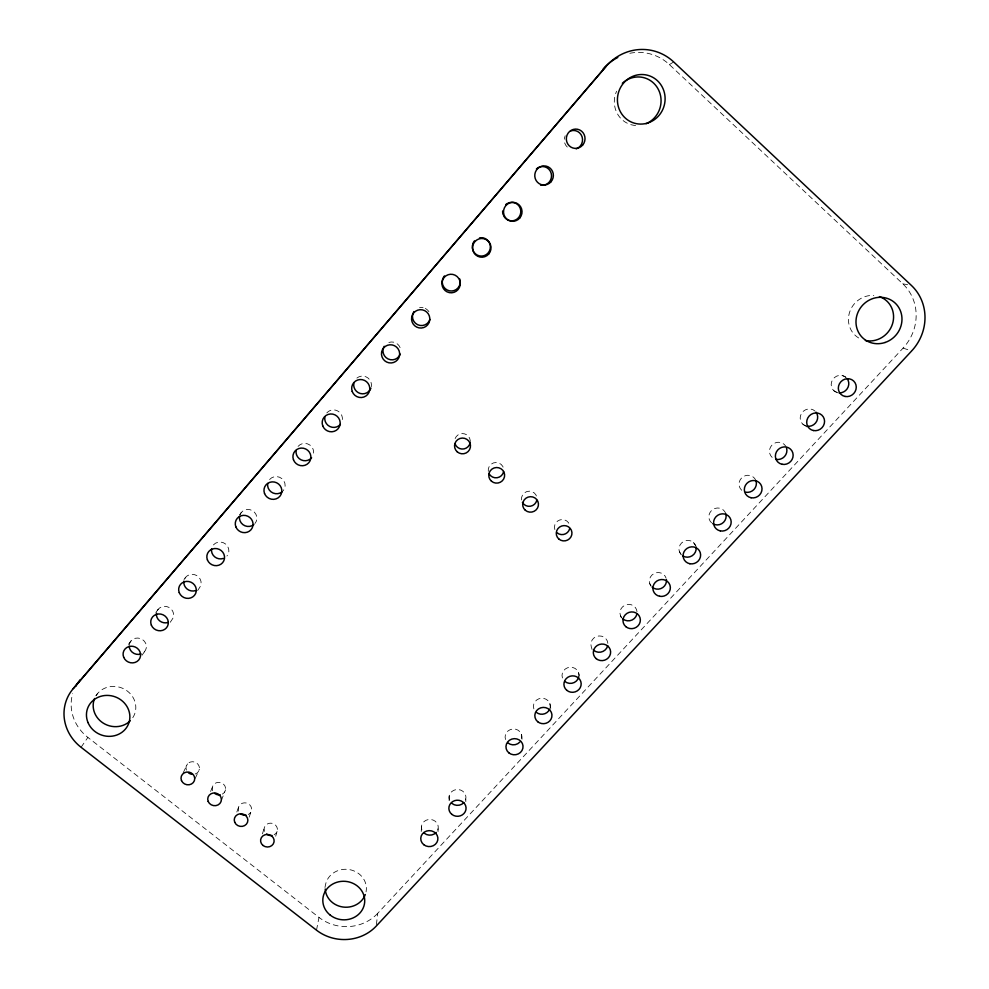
<?xml version="1.0" encoding="UTF-8"?>
<svg xmlns="http://www.w3.org/2000/svg" width="989" height="989" viewBox="0 0 989 989"><rect width="100%" height="100%" fill="white"/><g stroke="black" fill="none" stroke-linecap="round" stroke-linejoin="round"><path stroke-width="0.74" stroke-dasharray="4.95 3.71" d="M449.105 800.583L449.179 795.96M438.04 831.613L438.127 828.782M421.227 831.489L421.561 825.84M376.401 924.653L377.687 913.366L903.081 348.103A46.668 43.998 -49.4 0 0 902.772 283.794L669.417 64.619A48.733 46.619 -75.5 0 0 629.511 53.344M316.505 930.179L318.99 917.409L87.873 737.411A43.677 40.549 20 0 1 72.679 693.672M324.973 887.492L325.505 884.772A20.608 18.976 4.1 0 1 349.389 869.603A20.608 18.976 4.1 0 1 366.054 891.843M275.696 836.212L277.328 830.513M262.431 833.875L264.174 828.201M249.191 817.137L251.527 810.226M236.828 812.031L238.324 807.902M221.313 800.534L225.554 789.803M210.595 791.46L212.276 787.454M195.253 778.331L199.382 769.232M183.138 772.928L187.465 763.916M197.615 590.594L199.234 588.158A8.74 8.283 23 0 0 196.65 575.511A8.74 8.283 23 0 0 184.263 579.715M170.232 622.279L171.765 620.029A8.703 8.209 22.3 0 0 169.131 607.493A8.703 8.209 22.3 0 0 156.818 611.672M81.073 747.288L87.873 737.411M239.734 514.762L241.378 512.389M142.045 655.225L144.542 651.615M184.003 579.579L185.709 577.205M96.032 695.675L97.701 693.388M155.854 612.463L158.252 609.187M128.434 644.395L131.043 640.872M669.417 64.619L673.657 61.924M902.772 283.794L909.967 285.178M903.081 348.103L911.635 350.971M842.146 375.474L845.83 377.168M833.851 390.742L839.834 393.807M802.87 424.219L807.234 427.087M693.45 542.466L697.851 548.907M679.344 551.541L681.409 554.854M649.724 583.572L650.91 585.97M620.375 615.319L621.376 617.902M592.102 649.55L591.286 646.781A8.53 8.147 -14.1 0 1 598.963 635.964A8.53 8.147 -14.1 0 1 607.691 645.656M578.553 672.668L579.282 675.586M549.884 703.624L551.318 711.561M521.463 734.308L522.439 742.69M465.794 798.927L465.831 801.634M377.687 913.366A41.859 38.546 4.1 0 1 318.99 917.409M858.65 337.954A23.328 22.005 -49.4 0 1 849.811 311.609A23.328 22.005 -49.4 0 1 873.806 295.464M635.606 125.492A24.366 23.303 -75.5 0 1 616.604 91.223M186.439 770.122A6.775 6.293 14.3 0 1 190.271 762.074A6.775 6.293 14.3 0 1 199.012 765.968A6.775 6.293 14.3 0 1 195.167 774.016M212.647 790.693A6.738 6.255 12.5 0 1 216.146 782.831A6.738 6.255 12.5 0 1 224.862 785.896A6.738 6.255 12.5 0 1 222.364 794.105M238.67 811.116A6.713 6.218 10.7 0 1 242.194 803.303A6.713 6.218 10.7 0 1 250.872 806.344A6.713 6.218 10.7 0 1 248.338 814.503M264.52 831.39A6.676 6.181 8.9 0 1 268.056 823.627A6.676 6.181 8.9 0 1 276.685 826.656A6.676 6.181 8.9 0 1 274.138 834.765M421.883 829.895A8.431 7.85 0.2 0 1 430.697 819.485A8.431 7.85 0.2 0 1 437.076 831.341M449.488 800.052A8.468 7.924 -1.4 0 1 458.377 789.543A8.468 7.924 -1.4 0 1 464.731 801.51M455.138 438.547A7.825 7.739 1 0 1 464.607 433.874A7.825 7.739 1 0 1 470.134 442.8M488.294 471.382A7.788 7.665 -8.5 0 1 496.169 462.493A7.788 7.665 -8.5 0 1 503.624 471.642M521.574 499.964A7.764 7.591 -13.5 0 1 529.436 491.162A7.764 7.591 -13.5 0 1 536.817 500.211M554.841 529.548A7.727 7.516 -16.4 0 1 559.762 519.967A7.727 7.516 -16.4 0 1 569.491 524.64M129.287 644.692A8.678 8.122 21.8 0 1 142.527 639.599A8.678 8.122 21.8 0 1 142.292 653.42M213.414 544.939A8.765 8.369 23.7 0 1 225.665 544.098A8.765 8.369 23.7 0 1 226.951 556.003M239.894 514.935A8.802 8.456 24.8 0 1 252.418 510.658A8.802 8.456 24.8 0 1 254.915 523.552M269.589 479.529A8.839 8.542 26.2 0 1 281.952 478.676A8.839 8.542 26.2 0 1 283.138 490.816M298.06 446.373A8.864 8.629 28.1 0 1 309.878 445.05A8.864 8.629 28.1 0 1 312.487 456.559M326.79 412.908A8.901 8.703 31.2 0 1 342.305 420.35M356.881 378.07A8.938 8.79 36.4 0 1 371.332 386.662M388.875 342.466A8.975 8.876 46.4 0 1 400.285 348.029M419.559 307.727A9.037 8.95 63.6 0 1 423.082 307.727M425.307 308.481A9.037 8.95 63.6 0 1 429.424 312.598M567.266 147.04A9.482 9.148 -79.6 0 1 565.214 135.74M836.397 392.324A9.037 8.567 -44.7 0 1 832.701 379.566A9.037 8.567 -44.7 0 1 846.127 377.477M805.405 425.789A8.963 8.518 -41.8 0 1 801.671 413.155A8.963 8.518 -41.8 0 1 815.035 411.078M772.162 457.4A8.889 8.481 -38.4 0 1 773.645 443.715A8.889 8.481 -38.4 0 1 786.564 448.091M741.738 490.272A8.814 8.431 -34.7 0 1 743.159 476.723A8.814 8.431 -34.7 0 1 756.041 481.05M711.598 522.86A8.74 8.382 -30.6 0 1 712.945 509.434A8.74 8.382 -30.6 0 1 725.79 513.711M680.716 554.1A8.678 8.32 -26.3 0 1 683.646 541.465A8.678 8.32 -26.3 0 1 695.811 546.076M651.108 586.106A8.629 8.271 -22 0 1 653.964 573.583A8.629 8.271 -22 0 1 666.104 578.145M621.76 617.828A8.58 8.209 -17.9 0 1 626.643 604.625A8.58 8.209 -17.9 0 1 636.854 614.194M562.444 677.972A8.481 8.073 -10.8 0 1 570.047 667.241A8.481 8.073 -10.8 0 1 578.788 676.847M533.862 708.878A8.444 8.011 -7.9 0 1 541.391 698.246A8.444 8.011 -7.9 0 1 550.131 707.765M505.54 739.525A8.406 7.937 -5.4 0 1 512.982 728.992A8.406 7.937 -5.4 0 1 521.735 738.412M95.945 695.786A21.498 19.953 20 0 1 125.739 689.951A21.498 19.953 20 0 1 132.155 718.607"/><path stroke-width="1.48" d="M73.273 688.591L605.948 66.523A49.722 47.546 -75.3 0 1 673.657 61.924L911.413 285.45A47.583 44.826 -49.2 0 1 911.635 350.971L376.253 926.063A42.614 39.164 4.1 0 1 316.505 930.179L81.073 747.288A44.493 41.229 19.8 0 1 73.273 688.591L605.948 66.523M75.72 686.304A43.677 40.549 20 0 1 80.27 679.703M603.055 69.131A48.733 46.619 -75.5 0 1 617.804 57.461M879.431 296.601A23.328 22.005 -49.4 0 1 892.461 324.021A23.328 22.005 -49.4 0 1 865.387 340.55M622.328 83.286A24.366 23.303 -75.5 0 1 657.71 88.256A24.366 23.303 -75.5 0 1 646.101 123.736M191.693 774.251A6.775 6.293 14.3 0 1 188.503 772.829M220.213 794.81A6.738 6.255 12.5 0 1 214.687 793.376M246.187 815.208A6.713 6.218 10.7 0 1 240.698 813.786M271.987 835.458A6.676 6.181 8.9 0 1 266.523 834.048M436.223 832.441A8.431 7.85 0.2 0 1 424.343 833.257M463.878 802.623A8.468 7.924 -1.4 0 1 451.936 803.439M470.134 442.8A7.825 7.739 1 0 1 455.051 443.826M503.624 471.642A7.788 7.665 -8.5 0 1 489.159 473.867M536.817 500.211A7.764 7.591 -13.5 0 1 522.415 502.437M569.713 528.522A7.727 7.516 -16.4 0 1 557.017 532.774M140.97 653.989A8.678 8.122 21.8 0 1 129.2 646.101M168.167 622.427A8.703 8.209 22.3 0 1 156.472 613.044M195.612 590.581A8.74 8.283 23 0 1 183.905 581.099M223.304 558.451A8.765 8.369 23.7 0 1 211.584 548.87M253.864 524.578A8.802 8.456 24.8 0 1 239.523 516.357M282.075 491.842A8.839 8.542 26.2 0 1 267.71 483.534M311.622 457.771A8.864 8.629 28.1 0 1 296.156 450.415M340.364 424.417A8.901 8.703 31.2 0 1 324.862 416.987M370.937 388.121A8.938 8.79 36.4 0 1 353.839 383.25M400.236 354.124A8.975 8.876 46.4 0 1 388.034 358.933A8.975 8.876 46.4 0 1 384.177 346.298M429.931 319.447A9.037 8.95 63.6 0 1 417.531 324.664A9.037 8.95 63.6 0 1 413.921 311.572M459.749 278.972A9.111 9 80.6 0 1 449.525 290.84A9.111 9 80.6 0 1 444.432 275.919M479.554 237.892A9.198 9.037 -89.7 0 1 486.378 239.276M487.305 239.993A9.198 9.037 -89.7 0 1 484.264 255.607A9.198 9.037 -89.7 0 1 472.47 245.136M472.767 243.999A9.198 9.037 -89.7 0 1 474.535 240.859M508.841 202.794A9.284 9.086 -84.6 0 1 520.214 208.209A9.284 9.086 -84.6 0 1 515.368 220.077A9.284 9.086 -84.6 0 1 503.574 215.689M503.129 214.588A9.284 9.086 -84.6 0 1 502.672 210.978M505.75 204.624A9.284 9.086 -84.6 0 1 507.765 203.252M536.434 168.884A9.383 9.111 -81.5 0 1 551.244 173.471A9.383 9.111 -81.5 0 1 540.575 185.116M570.554 130.944A9.482 9.148 -79.6 0 1 582.101 136.865A9.482 9.148 -79.6 0 1 576.228 148.882M847.128 378.577A9.037 8.567 -44.7 0 1 839.327 392.905M816.024 412.166A8.963 8.518 -41.8 0 1 806.839 426.197M786.564 448.091A8.889 8.481 -38.4 0 1 776.13 459.366M756.041 481.05A8.814 8.431 -34.7 0 1 745.694 492.213M725.79 513.711A8.74 8.382 -30.6 0 1 712.772 523.713M696.12 547.473A8.678 8.32 -26.3 0 1 682.892 555.991M666.425 579.542A8.629 8.271 -22 0 1 652.11 587.145M636.854 614.194A8.58 8.209 -17.9 0 1 622.761 618.854M607.691 645.656A8.53 8.147 -14.1 0 1 593.672 650.28M578.788 676.847A8.481 8.073 -10.8 0 1 564.843 681.433M549.711 709.101A8.444 8.011 -7.9 0 1 536.273 712.315M519.794 742.109A8.406 7.937 -5.4 0 1 507.938 742.924M365.3 894.538A20.608 18.976 4.1 0 1 342.973 907.024A20.608 18.976 4.1 0 1 325.22 889M130.239 720.808A21.498 19.953 20 0 1 103.326 723.169A21.498 19.953 20 0 1 94.561 698.494M885.068 342.491A23.798 22.413 -49.2 0 0 895.156 303.067A23.798 22.413 -49.2 0 0 856.721 315.973A23.798 22.413 -49.2 0 0 885.068 342.491M648.376 122.797A24.861 23.773 -75.3 0 0 657.425 80.702A24.861 23.773 -75.3 0 0 618.001 94.4A24.861 23.773 -75.3 0 0 648.376 122.797M181.469 780.519A6.898 6.391 14.2 0 0 193.226 782.62A6.898 6.391 14.2 0 0 188.924 772.112A6.898 6.391 14.2 0 0 181.469 780.519M208.172 801.424A6.861 6.354 12.4 0 0 219.879 803.501A6.861 6.354 12.4 0 0 215.627 793.067A6.861 6.354 12.4 0 0 208.172 801.424M234.69 822.18A6.824 6.317 10.6 0 0 246.335 824.245A6.824 6.317 10.6 0 0 242.144 813.873A6.824 6.317 10.6 0 0 234.69 822.18M263.049 845.484A6.799 6.28 8.8 0 0 274.052 841.899A6.799 6.28 8.8 0 0 264.978 834.778A6.799 6.28 8.8 0 0 263.049 845.484M423.712 844.655A8.58 7.986 0.2 0 0 437.756 840.118A8.58 7.986 0.2 0 0 426.506 831.069A8.58 7.986 0.2 0 0 423.712 844.655M451.8 814.343A8.617 8.06 -1.4 0 0 465.918 809.768A8.617 8.06 -1.4 0 0 454.668 800.645A8.617 8.06 -1.4 0 0 451.8 814.343M457.277 451.874A7.974 7.875 0.8 0 0 470.344 447.461A7.974 7.875 0.8 0 0 459.934 438.486A7.974 7.875 0.8 0 0 457.277 451.874M491.459 481.21A7.937 7.801 -8.4 0 0 504.477 476.822A7.937 7.801 -8.4 0 0 494.166 467.945A7.937 7.801 -8.4 0 0 491.459 481.21M525.32 510.262A7.9 7.727 -13.3 0 0 538.3 505.911A7.9 7.727 -13.3 0 0 528.077 497.108A7.9 7.727 -13.3 0 0 525.32 510.262M558.859 539.042A7.875 7.652 -16.2 0 0 571.79 534.74A7.875 7.652 -16.2 0 0 561.665 526.012A7.875 7.652 -16.2 0 0 558.859 539.042M123.687 657.277A8.839 8.271 21.6 0 0 138.707 660.022A8.839 8.271 21.6 0 0 133.107 646.361A8.839 8.271 21.6 0 0 123.687 657.277M151.342 625.11A8.876 8.345 22.1 0 0 166.412 627.891A8.876 8.345 22.1 0 0 160.836 614.095A8.876 8.345 22.1 0 0 151.342 625.11M179.244 592.646A8.901 8.431 22.7 0 0 194.376 595.465A8.901 8.431 22.7 0 0 188.837 581.532A8.901 8.431 22.7 0 0 179.244 592.646M207.406 559.885A8.938 8.518 23.5 0 0 222.587 562.729A8.938 8.518 23.5 0 0 217.085 548.672A8.938 8.518 23.5 0 0 207.406 559.885M235.839 526.828A8.975 8.604 24.5 0 0 251.058 529.696A8.975 8.604 24.5 0 0 245.593 515.504A8.975 8.604 24.5 0 0 235.839 526.828M264.52 493.449A9 8.691 25.8 0 0 279.8 496.367A9 8.691 25.8 0 0 274.373 482.026A9 8.691 25.8 0 0 264.52 493.449M293.473 459.774A9.037 8.777 27.7 0 0 308.815 462.716A9.037 8.777 27.7 0 0 303.425 448.227A9.037 8.777 27.7 0 0 293.473 459.774M322.711 425.764A9.074 8.876 30.6 0 0 338.09 428.744A9.074 8.876 30.6 0 0 332.749 414.119A9.074 8.876 30.6 0 0 322.711 425.764M352.208 391.446A9.111 8.963 35.7 0 0 367.648 394.463A9.111 8.963 35.7 0 0 362.345 379.689A9.111 8.963 35.7 0 0 352.208 391.446M381.618 352.109A9.148 9.049 45.3 0 0 393.61 362.481A9.148 9.049 45.3 0 0 396.465 347.015A9.148 9.049 45.3 0 0 381.618 352.109M411.708 317.086A9.21 9.124 62.7 0 0 423.7 327.557A9.21 9.124 62.7 0 0 426.642 311.943A9.21 9.124 62.7 0 0 411.708 317.086M444.148 277.427A9.284 9.173 80.4 0 0 449.352 292.633A9.284 9.173 80.4 0 0 459.761 280.53A9.284 9.173 80.4 0 0 444.148 277.427M488.727 254.025A9.371 9.222 -89.6 0 0 483.572 238.658A9.371 9.222 -89.6 0 0 473.051 250.872A9.371 9.222 -89.6 0 0 488.727 254.025M519.72 218.075A9.47 9.26 -84.4 0 0 514.626 202.547A9.47 9.26 -84.4 0 0 503.994 214.885A9.47 9.26 -84.4 0 0 519.72 218.075M551.021 181.766A9.569 9.297 -81.3 0 0 545.965 166.09A9.569 9.297 -81.3 0 0 535.234 178.539A9.569 9.297 -81.3 0 0 551.021 181.766M582.62 145.111A9.667 9.334 -79.4 0 0 577.613 129.262A9.667 9.334 -79.4 0 0 566.784 141.847A9.667 9.334 -79.4 0 0 582.62 145.111M845.076 396.453A9.21 8.716 -44.4 0 0 855.93 384.77A9.21 8.716 -44.4 0 0 840.873 381.766A9.21 8.716 -44.4 0 0 845.076 396.453M813.453 430.536A9.136 8.678 -41.5 0 0 824.22 418.953A9.136 8.678 -41.5 0 0 809.2 415.986A9.136 8.678 -41.5 0 0 813.453 430.536M782.126 464.298A9.049 8.629 -38.2 0 0 792.795 452.826A9.049 8.629 -38.2 0 0 777.836 449.896A9.049 8.629 -38.2 0 0 782.126 464.298M751.096 497.751A8.975 8.58 -34.4 0 0 761.666 486.39A8.975 8.58 -34.4 0 0 746.757 483.485A8.975 8.58 -34.4 0 0 751.096 497.751M720.351 530.908A8.913 8.53 -30.3 0 0 730.809 519.633A8.913 8.53 -30.3 0 0 715.962 516.765A8.913 8.53 -30.3 0 0 720.351 530.908M689.877 563.742A8.852 8.468 -26.1 0 0 700.249 552.579A8.852 8.468 -26.1 0 0 685.439 549.748A8.852 8.468 -26.1 0 0 689.877 563.742M659.688 596.293A8.79 8.406 -21.8 0 0 669.973 585.228A8.79 8.406 -21.8 0 0 655.213 582.422A8.79 8.406 -21.8 0 0 659.688 596.293M625.79 626.63A8.74 8.345 -17.8 0 0 640.155 621.908A8.74 8.345 -17.8 0 0 629.053 612.376A8.74 8.345 -17.8 0 0 625.79 626.63M596.144 658.612A8.691 8.283 -14 0 0 610.436 653.914A8.691 8.283 -14 0 0 599.334 644.482A8.691 8.283 -14 0 0 596.144 658.612M566.771 690.297A8.641 8.209 -10.7 0 0 580.988 685.649A8.641 8.209 -10.7 0 0 569.887 676.303A8.641 8.209 -10.7 0 0 566.771 690.297M537.67 721.698A8.592 8.147 -7.8 0 0 551.8 717.087A8.592 8.147 -7.8 0 0 540.711 707.84A8.592 8.147 -7.8 0 0 537.67 721.698M508.828 752.827A8.555 8.073 -5.4 0 0 522.872 748.253A8.555 8.073 -5.4 0 0 511.783 739.092A8.555 8.073 -5.4 0 0 508.828 752.827M330.239 915.134A20.967 19.273 4.1 0 0 364.397 904.193A20.967 19.273 4.1 0 0 336.668 882.336A20.967 19.273 4.1 0 0 330.239 915.134M87.996 722.551A21.894 20.287 19.8 0 0 125.22 729.313A21.894 20.287 19.8 0 0 111.25 695.774A21.894 20.287 19.8 0 0 87.996 722.551"/></g></svg>
